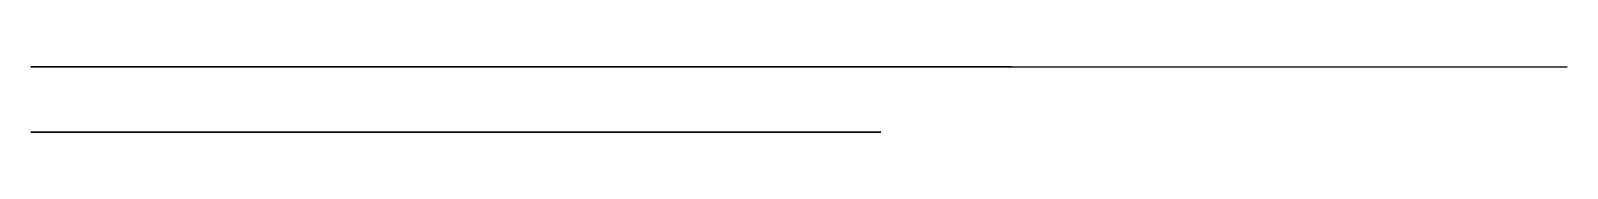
# Model space of a CAD drawing. Header units: centimetres. Extents: x -0.8 to 3.9, y 0 to 0.2.
import ezdxf

# ---------------------------------------------------------------- set-up
doc = ezdxf.new("R2010")
doc.units = ezdxf.units.CM
doc.header["$MEASUREMENT"] = 0
for name, color, linetype in [('clip_cap v1_Sketch1', 7, 'Continuous'), ('clip_cap v1_Sketch2', 7, 'Continuous'), ('clip_cap v1_Sketch3', 7, 'Continuous'), ('clip_cap v1_Sketch4', 7, 'Continuous')]:
    doc.layers.add(name, color=color, linetype=linetype)

msp = doc.modelspace()

# ---------------------------------------------------------------- linework, layer by layer
at = {"layer": 'clip_cap v1_Sketch1'}
for p, q in [((0, 0, -0.6), (-0.8, 0, -0.6)), ((-0.8, 0, -0.6), (-0.8, 0, 0.7)), ((-0.8, 0, 0.7), (1.8, 0, 0.7)), ((0, 0), (0, 0, -0.6)), ((1.8, 0, -0.6), (0, 0, -0.6)), ((1.8, 0, 0.7), (1.8, 0, -0.6))]:
    msp.add_line(p, q, dxfattribs=at)
msp.add_point((0, 0), dxfattribs=at)
at = {"layer": 'clip_cap v1_Sketch2'}
for p, q in [((1.8, 0.2, -0.6), (-0.8, 0.2, -0.6)), ((-0.8, 0.2, -0.6), (-0.8, 0.2, 0.7)), ((-0.8, 0.2, 0.7), (1.8, 0.2, 0.7)), ((-0.8, 0.2, -0.6), (0, 0.2, -0.6)), ((0, 0.2, -0.6), (0, 0.2)), ((1.8, 0.2, 0.7), (1.8, 0.2, -0.6))]:
    msp.add_line(p, q, dxfattribs=at)
at = {"layer": 'clip_cap v1_Sketch2', "extrusion": (0, 1, 0)}
msp.add_circle((0, 0, 0.2), 0.1425, dxfattribs=at)
at = {"layer": 'clip_cap v1_Sketch2'}
msp.add_point((0, 0.2), dxfattribs=at)
at = {"layer": 'clip_cap v1_Sketch3'}
for p, q in [((1.8, 0.2, -0.6), (-0.8, 0.2, -0.6)), ((-0.8, 0.2, -0.6), (-0.8, 0.2, 0.7)), ((-0.8, 0.2, 0.7), (1.8, 0.2, 0.7)), ((1.8, 0.2, 0.7), (1.8, 0.2, -0.6)), ((1.8, 0.2, -0.6), (2.2, 0.2, -0.6)), ((1.8, 0.2, 0.7), (3.9, 0.2, 0.7)), ((2.2, 0.2, -0.6), (2.2, 0.2, 0.7))]:
    msp.add_line(p, q, dxfattribs=at)
at = {"layer": 'clip_cap v1_Sketch3', "extrusion": (0, 1, 0)}
msp.add_circle((0, 0, 0.2), 0.1425, dxfattribs=at)
at = {"layer": 'clip_cap v1_Sketch3'}
msp.add_point((0, 0.2), dxfattribs=at)
at = {"layer": 'clip_cap v1_Sketch4'}
for p, q in [((2.2, 0.2, -0.6), (-0.8, 0.2, -0.6)), ((-0.8, 0.2, -0.6), (-0.8, 0.2, 0.7)), ((-0.8, 0.2, 0.7), (2.2, 0.2, 0.7)), ((0, 0.2), (1.4, 0.2)), ((2.2, 0.2, 0.7), (2.2, 0.2, -0.6))]:
    msp.add_line(p, q, dxfattribs=at)
at = {"layer": 'clip_cap v1_Sketch4', "extrusion": (0, 1, 0)}
for centre in [(0, 0, 0.2), (-1.4, 0, 0.2)]:
    msp.add_circle(centre, 0.1425, dxfattribs=at)
at = {"layer": 'clip_cap v1_Sketch4'}
msp.add_point((0, 0.2), dxfattribs=at)

doc.saveas('drawing.dxf')
